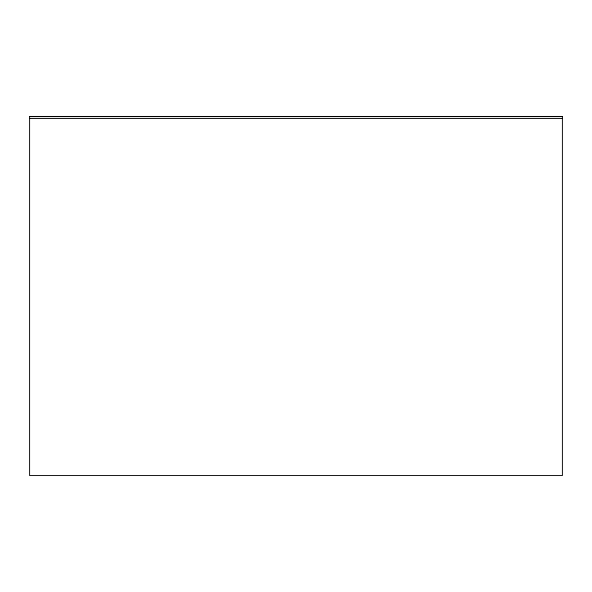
<?xml version="1.0" encoding="UTF-8"?>
<svg xmlns="http://www.w3.org/2000/svg" width="592" height="592" viewBox="0 0 592 592"><rect width="100%" height="100%" fill="white"/><g stroke="black" fill="none" stroke-linecap="round" stroke-linejoin="round"><path stroke-width="0.89" d="M29.6 116.631L562.4 116.631M29.6 118.533L562.4 118.533M562.4 116.439L29.6 116.439L29.6 475.561L562.4 475.561L562.4 116.439"/></g></svg>
